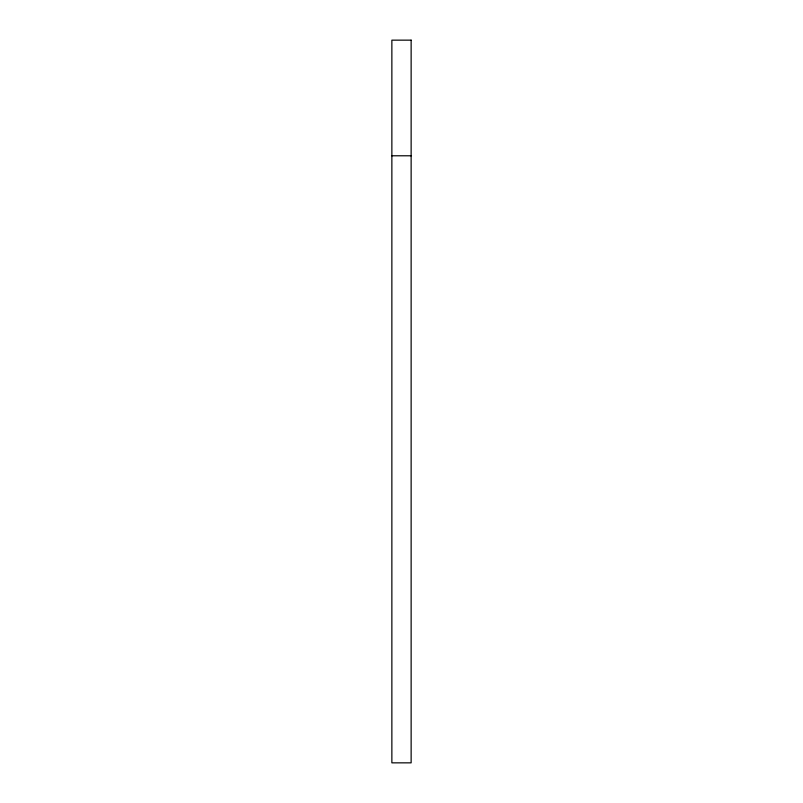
<?xml version="1.0" encoding="UTF-8"?>
<svg xmlns="http://www.w3.org/2000/svg" width="803" height="803" viewBox="0 0 803 803"><rect width="100%" height="100%" fill="white"/><g stroke="black" fill="none" stroke-linecap="round" stroke-linejoin="round"><path stroke-width="1.2" d="M391.864 155.782L411.136 155.782M411.136 40.15L391.864 40.15L391.864 762.85L411.136 762.85L411.136 40.15"/></g></svg>
